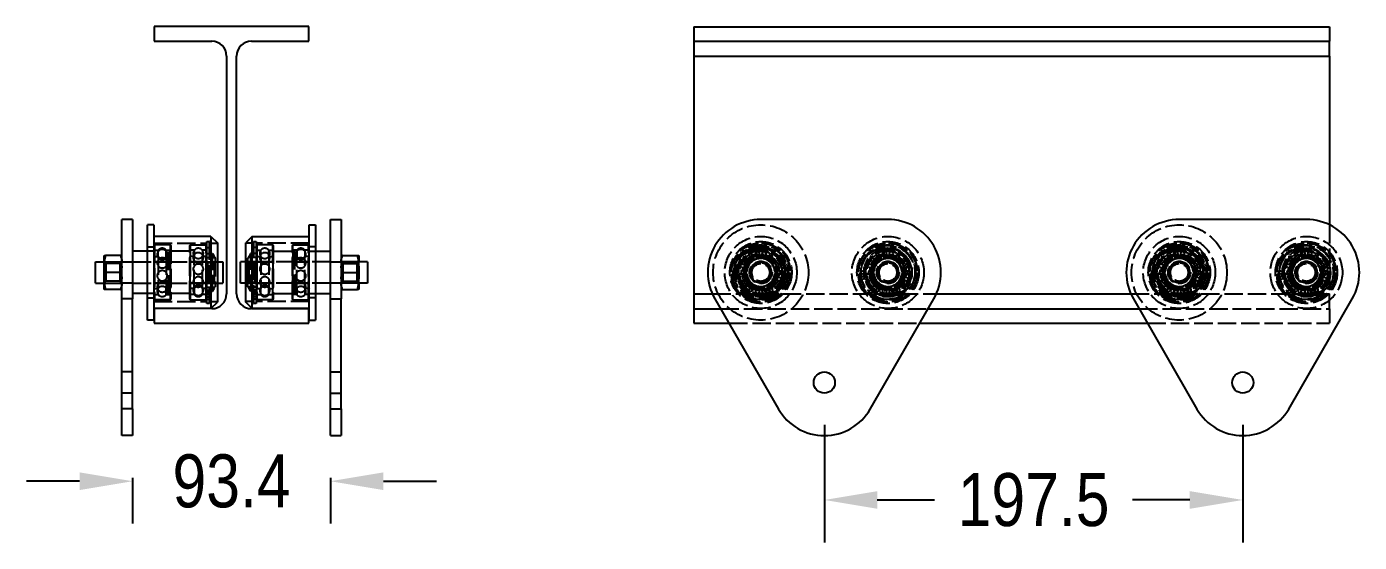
# Model space of a CAD drawing. Extents: x -982 to 1045, y -369 to 496.
# Drawn here: x -982 to -353, y 253 to 496 of the extents above; entities that cross this region are included whole.
import ezdxf

# ---------------------------------------------------------------- set-up
doc = ezdxf.new("R2010")
doc.units = 0
doc.linetypes.add('DASHED', pattern=[11.05, 8.7, -2.35])
doc.linetypes.add('DOT', pattern=[2.2, 1.1, -1.1])
doc.layers.get('0').update_dxf_attribs({"linetype": 'CONTINUOUS'})
doc.layers.get('Defpoints').update_dxf_attribs({"linetype": 'CONTINUOUS'})
doc.layers.add('DIMENSION', color=88, linetype='CONTINUOUS')
doc.layers.add('INVISIBLE', color=6, linetype='DOT')
doc.styles.get("Standard").update_dxf_attribs({"font": 'DejaVuSansCondensed.ttf'})
doc.dimstyles.get("Standard").update_dxf_attribs({"dimscale": 10, "dimtxt": 2.5, "dimasz": 2.5, "dimexe": 2, "dimexo": 2, "dimgap": 0.09, "dimtad": 0, "dimtih": 1, "dimtoh": 1, "dimdec": 1, "dimzin": 0, "dimdsep": 46, "dimtxsty": 'Standard', "dimcen": 1, "dimadec": 0, "dimazin": 0, "dimtfac": 1, "dimtdec": 4, "dimtofl": 0, "dimtmove": 0, "dimatfit": 3, "dimfxl": 1, "dimtolj": 1, "dimtzin": 0, "dimarcsym": 0})

# ---------------------------------------------------------------- blocks, each defined once
blk = doc.blocks.new('*D9')
at = {"layer": 'Defpoints', "color": 0}
for p in [(-605.79, 327.99), (-408.31, 327.99), (-408.31, 272.57)]:
    blk.add_point(p, dxfattribs=at)
at = {"layer": 'DIMENSION', "color": 0, "lineweight": -2}
for p, q in [((-605.79, 307.99), (-605.79, 252.57)), ((-408.31, 307.99), (-408.31, 252.57)), ((-580.79, 272.57), (-553.78, 272.57)), ((-433.31, 272.57), (-460.31, 272.57))]:
    blk.add_line(p, q, dxfattribs=at)
at = {"layer": 'DIMENSION', "color": 0}
for points in [[(-580.79, 276.73), (-580.79, 268.4), (-605.79, 272.57)], [(-433.31, 268.4), (-433.31, 276.73), (-408.31, 272.57)]]:
    blk.add_solid(points, dxfattribs=at)
at = {"layer": 'DIMENSION', "color": 0, "insert": (-507.05, 272.57), "char_height": 25, "attachment_point": 5}
blk.add_mtext('\\A1;197.5', dxfattribs=at)
blk = doc.blocks.new('*D11')
at = {"layer": 'Defpoints', "color": 0}
for p in [(-932.26, 303.02), (-838.87, 303.02), (-838.87, 281.42)]:
    blk.add_point(p, dxfattribs=at)
at = {"layer": 'DIMENSION', "color": 0, "lineweight": -2}
for p, q in [((-957.26, 281.42), (-982.26, 281.42)), ((-932.26, 283.02), (-932.26, 261.42)), ((-838.87, 283.02), (-838.87, 261.42)), ((-813.87, 281.42), (-788.87, 281.42))]:
    blk.add_line(p, q, dxfattribs=at)
at = {"layer": 'DIMENSION', "color": 0}
for points in [[(-957.26, 277.25), (-957.26, 285.59), (-932.26, 281.42)], [(-813.87, 285.59), (-813.87, 277.25), (-838.87, 281.42)]]:
    blk.add_solid(points, dxfattribs=at)
at = {"layer": 'DIMENSION', "color": 0, "insert": (-885.56, 281.42), "char_height": 25, "attachment_point": 5}
blk.add_mtext('\\A1;93.4', dxfattribs=at)

msp = doc.modelspace()

# ---------------------------------------------------------------- linework, layer by layer
for p, q in [((-922.06, 495.98), (-922.06, 489.08)), ((-849.06, 495.98), (-922.06, 495.98)), ((-849.06, 489.08), (-849.06, 495.98)), ((-667.36, 495.95), (-667.36, 489.05)), ((-667.36, 495.95), (-367.36, 495.95)), ((-367.36, 495.95), (-367.36, 489.05)), ((-922.06, 489.08), (-894.91, 489.08)), ((-876.21, 489.08), (-849.06, 489.08)), ((-667.36, 489.05), (-667.36, 482.05)), ((-667.36, 489.05), (-367.36, 489.05)), ((-367.36, 482.05), (-367.36, 489.05)), ((-887.91, 482.08), (-887.91, 369.88)), ((-883.21, 369.88), (-883.21, 482.08)), ((-667.36, 482.05), (-667.36, 369.85)), ((-667.36, 482.05), (-367.36, 482.05)), ((-367.36, 482.05), (-367.36, 402.39)), ((-937.26, 367.48), (-937.26, 404.98)), ((-932.26, 404.98), (-937.26, 404.98)), ((-932.26, 404.98), (-932.26, 367.48)), ((-838.87, 367.48), (-838.87, 404.98)), ((-838.87, 404.98), (-833.87, 404.98)), ((-833.87, 404.98), (-833.87, 367.48)), ((-575.79, 404.95), (-635.79, 404.95)), ((-378.31, 404.95), (-438.31, 404.95)), ((-895.26, 396.98), (-892.26, 393.98)), ((-875.87, 396.98), (-878.87, 393.98)), ((-925.26, 389.98), (-932.26, 389.98)), ((-845.87, 389.98), (-838.87, 389.98)), ((-937.26, 315.52), (-937.26, 367.48)), ((-932.26, 367.48), (-937.26, 367.48)), ((-925.26, 369.98), (-932.26, 369.98)), ((-932.26, 315.52), (-932.26, 367.48)), ((-895.26, 362.98), (-892.26, 365.98)), ((-875.87, 362.98), (-878.87, 365.98)), ((-845.87, 369.98), (-838.87, 369.98)), ((-838.87, 315.52), (-838.87, 367.48)), ((-838.87, 367.48), (-833.87, 367.48)), ((-833.87, 315.52), (-833.87, 367.48)), ((-667.36, 369.85), (-667.36, 362.85)), ((-667.36, 369.85), (-658.65, 369.85)), ((-657.44, 367.45), (-627.44, 315.49)), ((-584.14, 315.49), (-554.14, 367.45)), ((-552.93, 369.85), (-461.17, 369.85)), ((-459.96, 367.45), (-429.96, 315.49)), ((-386.66, 315.49), (-356.66, 367.45)), ((-922.06, 362.88), (-922.06, 355.98)), ((-894.91, 362.88), (-922.06, 362.88)), ((-849.06, 362.88), (-876.21, 362.88)), ((-849.06, 355.98), (-849.06, 362.88)), ((-667.36, 362.85), (-667.36, 355.95)), ((-667.36, 362.85), (-654.78, 362.85)), ((-556.79, 362.85), (-457.3, 362.85)), ((-922.06, 355.98), (-849.06, 355.98)), ((-667.36, 355.95), (-650.8, 355.95)), ((-560.78, 355.95), (-453.32, 355.95)), ((-937.26, 303.02), (-937.26, 315.52)), ((-932.26, 315.52), (-937.26, 315.52)), ((-932.26, 315.52), (-932.26, 303.02)), ((-838.87, 303.02), (-838.87, 315.52)), ((-838.87, 315.52), (-833.87, 315.52)), ((-833.87, 315.52), (-833.87, 303.02)), ((-932.26, 303.02), (-937.26, 303.02)), ((-838.87, 303.02), (-833.87, 303.02))]:
    msp.add_line(p, q)
at = {"color": 6}
for p, q in [((-925.26, 357.48), (-925.26, 402.48)), ((-922.26, 402.48), (-925.26, 402.48)), ((-922.26, 402.48), (-922.26, 357.48)), ((-895.26, 396.98), (-922.26, 396.98)), ((-895.26, 396.98), (-895.26, 362.98)), ((-875.87, 362.98), (-875.87, 396.98)), ((-875.87, 396.98), (-848.87, 396.98)), ((-848.87, 357.48), (-848.87, 402.48)), ((-848.87, 402.48), (-845.87, 402.48)), ((-845.87, 402.48), (-845.87, 357.48)), ((-892.26, 393.98), (-892.26, 365.98)), ((-878.87, 365.98), (-878.87, 393.98)), ((-581.34, 369.31), (-581.34, 369.31)), ((-895.26, 362.98), (-922.26, 362.98)), ((-875.87, 362.98), (-848.87, 362.98)), ((-922.26, 357.48), (-925.26, 357.48)), ((-848.87, 357.48), (-845.87, 357.48))]:
    msp.add_line(p, q, dxfattribs=at)
at = {"color": 2}
for p, q in [((-949.75, 374.98), (-949.75, 384.98)), ((-949.75, 384.98), (-945.66, 384.98)), ((-892.26, 384.98), (-889.75, 384.98)), ((-889.75, 384.98), (-889.75, 374.98)), ((-881.38, 374.98), (-881.38, 384.98)), ((-878.87, 384.98), (-881.38, 384.98)), ((-821.38, 384.98), (-825.47, 384.98)), ((-821.38, 384.98), (-821.38, 374.98)), ((-949.75, 374.98), (-945.66, 374.98)), ((-892.26, 374.98), (-889.75, 374.98)), ((-878.87, 374.98), (-881.38, 374.98)), ((-821.38, 374.98), (-825.47, 374.98))]:
    msp.add_line(p, q, dxfattribs=at)
at = {"color": 1}
for p, q in [((-945.66, 387.98), (-944.99, 387.98)), ((-945.66, 384.96), (-945.66, 387.98)), ((-945.64, 385.12), (-945.66, 384.96)), ((-945.66, 383), (-945.66, 384.96)), ((-945.54, 385.84), (-945.64, 385.12)), ((-945.39, 386.59), (-945.54, 385.84)), ((-945.17, 387.4), (-945.39, 386.59)), ((-944.99, 387.98), (-945.17, 387.4)), ((-937.93, 387.98), (-944.99, 387.98)), ((-937.26, 387.98), (-937.93, 387.98)), ((-937.93, 387.98), (-937.74, 387.4)), ((-937.74, 387.4), (-937.53, 386.59)), ((-937.53, 386.59), (-937.37, 385.84)), ((-937.37, 385.84), (-937.27, 385.12)), ((-937.27, 385.12), (-937.26, 384.96)), ((-833.2, 387.98), (-833.87, 387.98)), ((-833.87, 384.96), (-833.85, 385.12)), ((-833.85, 385.12), (-833.75, 385.84)), ((-833.75, 385.84), (-833.6, 386.59)), ((-833.6, 386.59), (-833.38, 387.4)), ((-833.38, 387.4), (-833.2, 387.98)), ((-833.2, 387.98), (-826.13, 387.98)), ((-826.13, 387.98), (-825.47, 387.98)), ((-825.95, 387.4), (-826.13, 387.98)), ((-825.74, 386.59), (-825.95, 387.4)), ((-825.58, 385.84), (-825.74, 386.59)), ((-825.48, 385.12), (-825.58, 385.84)), ((-825.47, 384.96), (-825.48, 385.12)), ((-825.47, 387.98), (-825.47, 384.96)), ((-825.47, 383), (-825.47, 384.96)), ((-642.15, 384.93), (-643.28, 382.97)), ((-642.15, 384.93), (-640.41, 387.95)), ((-640.41, 387.95), (-636.92, 387.95)), ((-634.65, 387.95), (-636.92, 387.95)), ((-634.65, 387.95), (-631.17, 387.95)), ((-631.17, 387.95), (-629.43, 384.93)), ((-628.29, 382.97), (-629.43, 384.93)), ((-582.15, 384.93), (-583.28, 382.97)), ((-582.15, 384.93), (-580.41, 387.95)), ((-580.41, 387.95), (-576.92, 387.95)), ((-574.65, 387.95), (-576.92, 387.95)), ((-574.65, 387.95), (-571.17, 387.95)), ((-571.17, 387.95), (-569.43, 384.93)), ((-568.29, 382.97), (-569.43, 384.93)), ((-444.67, 384.93), (-445.8, 382.97)), ((-444.67, 384.93), (-442.93, 387.95)), ((-442.93, 387.95), (-439.44, 387.95)), ((-437.17, 387.95), (-439.44, 387.95)), ((-437.17, 387.95), (-433.69, 387.95)), ((-433.69, 387.95), (-431.95, 384.93)), ((-430.81, 382.97), (-431.95, 384.93)), ((-384.67, 384.93), (-385.8, 382.97)), ((-384.67, 384.93), (-382.93, 387.95)), ((-382.93, 387.95), (-379.44, 387.95)), ((-377.17, 387.95), (-379.44, 387.95)), ((-377.17, 387.95), (-373.69, 387.95)), ((-373.69, 387.95), (-371.95, 384.93)), ((-370.81, 382.97), (-371.95, 384.93)), ((-945.66, 376.96), (-945.66, 383)), ((-945.66, 383), (-945.58, 382.36)), ((-945.58, 377.6), (-945.66, 376.96)), ((-945.58, 382.36), (-945.44, 381.63)), ((-945.44, 378.33), (-945.58, 377.6)), ((-945.44, 381.63), (-945.25, 380.84)), ((-945.25, 379.12), (-945.44, 378.33)), ((-945.25, 380.84), (-944.99, 379.98)), ((-944.99, 379.98), (-945.25, 379.12)), ((-944.99, 379.98), (-944.99, 379.98)), ((-937.93, 379.98), (-944.99, 379.98)), ((-937.66, 380.84), (-937.93, 379.98)), ((-937.93, 379.98), (-937.93, 379.98)), ((-937.93, 379.98), (-937.66, 379.12)), ((-937.47, 381.63), (-937.66, 380.84)), ((-937.66, 379.12), (-937.47, 378.33)), ((-937.33, 382.36), (-937.47, 381.63)), ((-937.47, 378.33), (-937.33, 377.6)), ((-937.26, 383), (-937.33, 382.36)), ((-937.33, 377.6), (-937.26, 376.96)), ((-833.79, 382.36), (-833.87, 383)), ((-833.87, 376.96), (-833.79, 377.6)), ((-833.65, 381.63), (-833.79, 382.36)), ((-833.79, 377.6), (-833.65, 378.33)), ((-833.46, 380.84), (-833.65, 381.63)), ((-833.65, 378.33), (-833.46, 379.12)), ((-833.2, 379.98), (-833.46, 380.84)), ((-833.46, 379.12), (-833.2, 379.98)), ((-833.2, 379.98), (-833.2, 379.98)), ((-833.2, 379.98), (-826.13, 379.98)), ((-826.13, 379.98), (-825.87, 380.84)), ((-826.13, 379.98), (-826.13, 379.98)), ((-825.87, 379.12), (-826.13, 379.98)), ((-825.87, 380.84), (-825.68, 381.63)), ((-825.68, 378.33), (-825.87, 379.12)), ((-825.68, 381.63), (-825.54, 382.36)), ((-825.54, 377.6), (-825.68, 378.33)), ((-825.54, 382.36), (-825.47, 383)), ((-825.47, 376.96), (-825.54, 377.6)), ((-825.47, 383), (-825.47, 376.96)), ((-645.02, 379.95), (-643.28, 382.97)), ((-643.28, 376.93), (-645.02, 379.95)), ((-628.29, 382.97), (-626.55, 379.95)), ((-626.55, 379.95), (-628.29, 376.93)), ((-585.02, 379.95), (-583.28, 382.97)), ((-583.28, 376.93), (-585.02, 379.95)), ((-568.29, 382.97), (-566.55, 379.95)), ((-566.55, 379.95), (-568.29, 376.93)), ((-447.55, 379.95), (-445.8, 382.97)), ((-445.8, 376.93), (-447.55, 379.95)), ((-430.81, 382.97), (-429.07, 379.95)), ((-429.07, 379.95), (-430.81, 376.93)), ((-387.55, 379.95), (-385.8, 382.97)), ((-385.8, 376.93), (-387.55, 379.95)), ((-370.81, 382.97), (-369.07, 379.95)), ((-369.07, 379.95), (-370.81, 376.93)), ((-945.66, 375), (-945.66, 376.96)), ((-945.66, 371.98), (-945.66, 375)), ((-945.66, 375), (-945.64, 374.84)), ((-944.99, 371.98), (-945.66, 371.98)), ((-945.64, 374.84), (-945.54, 374.12)), ((-945.54, 374.12), (-945.39, 373.37)), ((-945.39, 373.37), (-945.17, 372.56)), ((-945.17, 372.56), (-944.99, 371.98)), ((-937.93, 371.98), (-944.99, 371.98)), ((-937.93, 371.98), (-944.99, 371.98)), ((-937.93, 371.98), (-944.99, 371.98)), ((-937.93, 371.98), (-944.99, 371.98)), ((-937.74, 372.56), (-937.93, 371.98)), ((-937.93, 371.98), (-937.26, 371.98)), ((-937.53, 373.37), (-937.74, 372.56)), ((-937.37, 374.12), (-937.53, 373.37)), ((-937.27, 374.84), (-937.37, 374.12)), ((-937.26, 375), (-937.27, 374.84)), ((-833.85, 374.84), (-833.87, 375)), ((-833.87, 371.98), (-833.2, 371.98)), ((-833.75, 374.12), (-833.85, 374.84)), ((-833.6, 373.37), (-833.75, 374.12)), ((-833.38, 372.56), (-833.6, 373.37)), ((-833.2, 371.98), (-833.38, 372.56)), ((-833.2, 371.98), (-826.13, 371.98)), ((-833.2, 371.98), (-826.13, 371.98)), ((-833.2, 371.98), (-826.13, 371.98)), ((-833.2, 371.98), (-826.13, 371.98)), ((-826.13, 371.98), (-825.95, 372.56)), ((-825.47, 371.98), (-826.13, 371.98)), ((-825.95, 372.56), (-825.74, 373.37)), ((-825.74, 373.37), (-825.58, 374.12)), ((-825.58, 374.12), (-825.48, 374.84)), ((-825.48, 374.84), (-825.47, 375)), ((-825.47, 375), (-825.47, 376.96)), ((-825.47, 375), (-825.47, 371.98)), ((-643.28, 376.93), (-642.15, 374.97)), ((-640.41, 371.95), (-642.15, 374.97)), ((-636.92, 371.95), (-640.41, 371.95)), ((-636.92, 371.95), (-634.65, 371.95)), ((-631.17, 371.95), (-634.65, 371.95)), ((-629.43, 374.97), (-631.17, 371.95)), ((-629.43, 374.97), (-628.29, 376.93)), ((-583.28, 376.93), (-582.15, 374.97)), ((-580.41, 371.95), (-582.15, 374.97)), ((-576.92, 371.95), (-580.41, 371.95)), ((-576.92, 371.95), (-574.65, 371.95)), ((-571.17, 371.95), (-574.65, 371.95)), ((-569.43, 374.97), (-571.17, 371.95)), ((-569.43, 374.97), (-568.29, 376.93)), ((-445.8, 376.93), (-444.67, 374.97)), ((-442.93, 371.95), (-444.67, 374.97)), ((-439.44, 371.95), (-442.93, 371.95)), ((-439.44, 371.95), (-437.17, 371.95)), ((-433.69, 371.95), (-437.17, 371.95)), ((-431.95, 374.97), (-433.69, 371.95)), ((-431.95, 374.97), (-430.81, 376.93)), ((-385.8, 376.93), (-384.67, 374.97)), ((-382.93, 371.95), (-384.67, 374.97)), ((-379.44, 371.95), (-382.93, 371.95)), ((-379.44, 371.95), (-377.17, 371.95)), ((-373.69, 371.95), (-377.17, 371.95)), ((-371.95, 374.97), (-373.69, 371.95)), ((-371.95, 374.97), (-370.81, 376.93))]:
    msp.add_line(p, q, dxfattribs=at)
at = {"color": 2}
for centre in [(-635.79, 379.95), (-575.79, 379.95), (-438.31, 379.95), (-378.31, 379.95)]:
    msp.add_circle(centre, 5, dxfattribs=at)
for centre in [(-605.79, 327.99), (-408.31, 327.99)]:
    msp.add_circle(centre, 5)
for centre, radius, start, end in [((-894.91, 482.08), 7, 0, 90), ((-876.21, 482.08), 7, 90, 180), ((-635.79, 379.95), 25, 90, 210), ((-575.79, 379.95), 25, 330, 90), ((-438.31, 379.95), 25, 90, 210), ((-378.31, 379.95), 25, 330, 90), ((-378.31, 379.95), 10, 237.04298, 237.05074), ((-894.91, 369.88), 7, 270, 0), ((-876.21, 369.88), 7, 180, 270), ((-605.79, 327.99), 25, 210, 330), ((-408.31, 327.99), 25, 210, 330)]:
    msp.add_arc(centre, radius, start, end)
at = {"color": 1}
for centre, start, end in [((-635.79, 379.95), 98.0693, 141.9307), ((-635.79, 379.95), 38.0693, 81.9307), ((-575.79, 379.95), 98.0693, 141.9307), ((-575.79, 379.95), 38.0693, 81.9307), ((-438.31, 379.95), 98.0693, 141.9307), ((-438.31, 379.95), 38.0693, 81.9307), ((-378.31, 379.95), 98.0693, 141.9307), ((-378.31, 379.95), 38.0693, 81.9307), ((-635.79, 379.95), 158.0693, 201.9307), ((-635.79, 379.95), 338.0693, 21.9307), ((-575.79, 379.95), 158.0693, 201.9307), ((-575.79, 379.95), 338.0693, 21.9307), ((-438.31, 379.95), 158.0693, 201.9307), ((-438.31, 379.95), 338.0693, 21.9307), ((-378.31, 379.95), 158.0693, 201.9307), ((-378.31, 379.95), 338.0693, 21.9307), ((-635.79, 379.95), 218.0693, 261.9307), ((-635.79, 379.95), 278.0693, 321.9307), ((-575.79, 379.95), 218.0693, 261.9307), ((-575.79, 379.95), 278.0693, 321.9307), ((-438.31, 379.95), 218.0693, 261.9307), ((-438.31, 379.95), 278.0693, 321.9307), ((-378.31, 379.95), 218.0693, 261.9307), ((-378.31, 379.95), 278.0693, 321.9307)]:
    msp.add_arc(centre, 8.08, start, end, dxfattribs=at)
at = {"color": 2}
for centre, radius, start, end in [((-447.17, 378.39), 2.4, 258.71689, 258.75), ((-575.79, 379.95), 10.66, 239.06485, 239.07204), ((-378.31, 379.95), 10.66, 239.06485, 239.07204), ((-378.31, 379.95), 10.44, 238.40935, 238.41672)]:
    msp.add_arc(centre, radius, start, end, dxfattribs=at)
at = {"layer": 'INVISIBLE', "linetype": 'DASHED'}
for p, q in [((-367.36, 402.39), (-367.36, 369.85)), ((-925.26, 391.98), (-922.26, 391.98)), ((-922.26, 389.98), (-925.26, 389.98)), ((-922.26, 393.78), (-897.26, 393.78)), ((-922.26, 390.65), (-922.03, 390.42)), ((-922.03, 387.54), (-922.03, 390.42)), ((-922.03, 390.42), (-920.18, 390.42)), ((-914.56, 392.98), (-921.96, 392.98)), ((-921.96, 392.98), (-921.96, 366.98)), ((-920.18, 387.54), (-920.18, 390.42)), ((-916.34, 387.54), (-916.34, 390.42)), ((-916.34, 390.42), (-914.48, 390.42)), ((-915.26, 369.98), (-915.26, 389.98)), ((-905.26, 389.98), (-915.26, 389.98)), ((-914.56, 392.98), (-914.56, 366.98)), ((-914.48, 390.42), (-914.26, 390.65)), ((-914.48, 387.54), (-914.48, 390.42)), ((-914.26, 392.68), (-914.26, 367.28)), ((-905.26, 367.28), (-905.26, 392.68)), ((-905.03, 390.42), (-905.26, 390.65)), ((-903.18, 390.42), (-905.03, 390.42)), ((-905.03, 390.42), (-905.03, 387.54)), ((-904.96, 392.98), (-897.56, 392.98)), ((-904.96, 366.98), (-904.96, 392.98)), ((-903.18, 390.42), (-903.18, 387.54)), ((-899.34, 390.42), (-899.34, 387.54)), ((-897.48, 390.42), (-899.34, 390.42)), ((-897.56, 366.98), (-897.56, 392.98)), ((-897.26, 390.65), (-897.48, 390.42)), ((-897.48, 390.42), (-897.48, 387.54)), ((-897.26, 394.58), (-896.06, 394.58)), ((-897.26, 394.51), (-897.26, 394.58)), ((-897.26, 394.3), (-897.26, 394.51)), ((-897.26, 394.29), (-897.26, 394.3)), ((-897.26, 393.95), (-897.26, 394.29)), ((-897.26, 393.94), (-897.26, 393.95)), ((-897.26, 393.47), (-897.26, 393.94)), ((-897.26, 393.44), (-897.26, 393.47)), ((-897.26, 392.86), (-897.26, 393.44)), ((-897.26, 392.82), (-897.26, 392.86)), ((-897.26, 392.12), (-897.26, 392.82)), ((-897.26, 392.06), (-897.26, 392.12)), ((-897.26, 391.19), (-897.26, 392.06)), ((-897.26, 391.78), (-896.06, 391.78)), ((-897.26, 390.3), (-897.26, 391.19)), ((-897.26, 390.21), (-897.26, 390.3)), ((-897.26, 389.24), (-897.26, 390.21)), ((-896.06, 394.58), (-896.06, 365.38)), ((-895.96, 394.58), (-896.06, 394.58)), ((-895.96, 394.58), (-895.96, 365.38)), ((-895.96, 393.78), (-892.26, 393.78)), ((-875.17, 393.78), (-878.87, 393.78)), ((-875.17, 387.28), (-875.17, 394.58)), ((-875.17, 394.58), (-873.87, 394.58)), ((-875.07, 365.38), (-875.07, 394.58)), ((-873.87, 391.78), (-875.07, 391.78)), ((-873.87, 394.58), (-873.87, 394.51)), ((-873.87, 394.51), (-873.87, 394.3)), ((-873.87, 394.3), (-873.87, 394.29)), ((-873.87, 394.29), (-873.87, 393.95)), ((-873.87, 393.95), (-873.87, 393.94)), ((-873.87, 393.94), (-873.87, 393.47)), ((-848.87, 393.78), (-873.87, 393.78)), ((-873.87, 393.47), (-873.87, 393.44)), ((-873.87, 393.44), (-873.87, 392.86)), ((-873.87, 392.86), (-873.87, 392.82)), ((-873.87, 392.82), (-873.87, 392.12)), ((-873.87, 392.12), (-873.87, 392.06)), ((-873.87, 392.06), (-873.87, 391.27)), ((-873.87, 391.27), (-873.87, 391.19)), ((-873.87, 391.19), (-873.87, 390.3)), ((-873.87, 390.65), (-873.64, 390.42)), ((-873.87, 390.3), (-873.87, 390.21)), ((-873.87, 390.21), (-873.87, 389.24)), ((-873.64, 387.54), (-873.64, 390.42)), ((-873.64, 390.42), (-871.79, 390.42)), ((-866.17, 392.98), (-873.57, 392.98)), ((-873.57, 392.98), (-873.57, 366.98)), ((-871.79, 387.54), (-871.79, 390.42)), ((-867.95, 387.54), (-867.95, 390.42)), ((-867.95, 390.42), (-866.09, 390.42)), ((-866.17, 392.98), (-866.17, 366.98)), ((-866.09, 390.42), (-865.87, 390.65)), ((-866.09, 387.54), (-866.09, 390.42)), ((-865.87, 392.68), (-865.87, 367.28)), ((-865.87, 389.98), (-855.87, 389.98)), ((-856.87, 367.28), (-856.87, 392.68)), ((-856.64, 390.42), (-856.87, 390.65)), ((-854.79, 390.42), (-856.64, 390.42)), ((-856.64, 390.42), (-856.64, 387.54)), ((-856.57, 392.98), (-849.17, 392.98)), ((-856.57, 366.98), (-856.57, 392.98)), ((-855.87, 389.98), (-855.87, 369.98)), ((-854.79, 390.42), (-854.79, 387.54)), ((-849.09, 390.42), (-850.95, 390.42)), ((-850.95, 390.42), (-850.95, 387.54)), ((-849.17, 366.98), (-849.17, 392.98)), ((-848.87, 390.65), (-849.09, 390.42)), ((-849.09, 390.42), (-849.09, 387.54)), ((-845.87, 391.98), (-848.87, 391.98)), ((-848.87, 389.98), (-845.87, 389.98)), ((-944.85, 384.17), (-945.66, 384.98)), ((-945.66, 384.98), (-937.26, 384.98)), ((-938.07, 384.17), (-944.85, 384.17)), ((-944.85, 384.17), (-944.85, 375.79)), ((-938.07, 384.17), (-937.26, 384.98)), ((-938.07, 375.79), (-938.07, 384.17)), ((-937.26, 384.98), (-932.26, 384.98)), ((-932.26, 384.98), (-922.26, 384.98)), ((-922.26, 387.32), (-922.03, 387.54)), ((-922.26, 384.98), (-915.26, 384.98)), ((-915.26, 384.98), (-922.26, 384.98)), ((-915.26, 384.98), (-922.26, 384.98)), ((-922.26, 384.98), (-915.26, 384.98)), ((-922.03, 387.54), (-922.03, 372.42)), ((-922.03, 387.54), (-920.18, 387.54)), ((-920.18, 387.54), (-920.18, 372.42)), ((-916.34, 387.54), (-916.34, 372.42)), ((-916.34, 387.54), (-914.48, 387.54)), ((-915.26, 384.98), (-905.26, 384.98)), ((-914.48, 387.54), (-914.26, 387.32)), ((-914.48, 387.54), (-914.48, 372.42)), ((-905.03, 387.54), (-905.26, 387.32)), ((-905.26, 384.98), (-897.26, 384.98)), ((-897.26, 384.98), (-905.26, 384.98)), ((-905.26, 384.98), (-897.26, 384.98)), ((-905.03, 372.42), (-905.03, 387.54)), ((-903.18, 387.54), (-905.03, 387.54)), ((-903.18, 372.42), (-903.18, 387.54)), ((-897.48, 387.54), (-899.34, 387.54)), ((-899.34, 372.42), (-899.34, 387.54)), ((-897.48, 372.42), (-897.48, 387.54)), ((-897.26, 387.32), (-897.48, 387.54)), ((-897.26, 389.13), (-897.26, 389.24)), ((-897.26, 388.09), (-897.26, 389.13)), ((-897.26, 388.85), (-894.56, 388.85)), ((-897.26, 388.85), (-894.56, 388.85)), ((-897.26, 387.95), (-897.26, 388.09)), ((-897.26, 387.17), (-897.26, 387.95)), ((-897.26, 385.87), (-897.26, 387.17)), ((-897.26, 386.98), (-893.49, 386.98)), ((-897.26, 385.57), (-897.26, 385.87)), ((-897.26, 384.52), (-897.26, 385.57)), ((-897.26, 384.98), (-896.85, 384.57)), ((-897.26, 384.98), (-893.26, 384.98)), ((-897.26, 384.22), (-897.26, 384.52)), ((-897.26, 383.12), (-897.26, 384.22)), ((-896.85, 384.57), (-896.85, 375.39)), ((-893.66, 384.57), (-896.85, 384.57)), ((-894.56, 388.85), (-893.8, 387.52)), ((-894.56, 381.48), (-894.56, 388.85)), ((-893.8, 387.52), (-893.49, 386.98)), ((-893.26, 384.98), (-893.66, 384.57)), ((-893.66, 379.98), (-893.66, 384.57)), ((-893.49, 386.98), (-893.4, 386.98)), ((-893.4, 386.98), (-893.26, 386.73)), ((-893.26, 386.73), (-893.26, 373.23)), ((-893.26, 384.98), (-892.26, 384.98)), ((-877.87, 384.98), (-878.87, 384.98)), ((-877.72, 386.98), (-877.87, 386.73)), ((-877.87, 379.98), (-877.87, 386.73)), ((-877.87, 384.98), (-877.46, 384.57)), ((-873.87, 384.98), (-877.87, 384.98)), ((-877.72, 386.98), (-877.63, 386.98)), ((-877.32, 387.52), (-877.63, 386.98)), ((-873.87, 386.98), (-877.63, 386.98)), ((-877.46, 384.57), (-877.46, 375.39)), ((-877.46, 384.57), (-874.27, 384.57)), ((-876.57, 388.85), (-877.32, 387.52)), ((-876.57, 388.85), (-876.57, 381.48)), ((-873.87, 388.85), (-876.57, 388.85)), ((-873.87, 388.85), (-876.57, 388.85)), ((-875.17, 365.38), (-875.17, 387.28)), ((-873.87, 384.98), (-874.27, 384.57)), ((-874.27, 379.98), (-874.27, 384.57)), ((-873.87, 389.24), (-873.87, 389.13)), ((-873.87, 389.13), (-873.87, 388.09)), ((-873.87, 388.09), (-873.87, 387.17)), ((-873.87, 387.32), (-873.64, 387.54)), ((-873.87, 387.17), (-873.87, 386.86)), ((-873.87, 386.86), (-873.87, 381.69)), ((-865.87, 384.98), (-873.87, 384.98)), ((-873.87, 384.98), (-865.87, 384.98)), ((-865.87, 384.98), (-873.87, 384.98)), ((-873.64, 387.54), (-871.79, 387.54)), ((-873.64, 387.54), (-873.64, 372.42)), ((-871.79, 387.54), (-871.79, 372.42)), ((-867.95, 387.54), (-867.95, 372.42)), ((-867.95, 387.54), (-866.09, 387.54)), ((-866.09, 387.54), (-866.09, 372.42)), ((-866.09, 387.54), (-865.87, 387.32)), ((-855.87, 384.98), (-865.87, 384.98)), ((-856.64, 387.54), (-856.87, 387.32)), ((-854.79, 387.54), (-856.64, 387.54)), ((-856.64, 372.42), (-856.64, 387.54)), ((-848.87, 384.98), (-855.87, 384.98)), ((-855.87, 384.98), (-848.87, 384.98)), ((-855.87, 384.98), (-848.87, 384.98)), ((-848.87, 384.98), (-855.87, 384.98)), ((-854.79, 372.42), (-854.79, 387.54)), ((-849.09, 387.54), (-850.95, 387.54)), ((-850.95, 372.42), (-850.95, 387.54)), ((-848.87, 387.32), (-849.09, 387.54)), ((-849.09, 372.42), (-849.09, 387.54)), ((-838.87, 384.98), (-848.87, 384.98)), ((-838.87, 384.98), (-833.87, 384.98)), ((-833.05, 384.17), (-833.87, 384.98)), ((-825.47, 384.98), (-833.87, 384.98)), ((-833.05, 384.17), (-826.28, 384.17)), ((-833.05, 384.17), (-833.05, 375.79)), ((-826.28, 384.17), (-825.47, 384.98)), ((-826.28, 375.79), (-826.28, 384.17)), ((-637.29, 388.82), (-637.29, 386.95)), ((-637.29, 386.95), (-634.29, 386.95)), ((-634.29, 386.95), (-634.29, 388.82)), ((-577.29, 388.82), (-577.29, 386.95)), ((-577.29, 386.95), (-574.29, 386.95)), ((-574.29, 386.95), (-574.29, 388.82)), ((-439.81, 388.82), (-439.81, 386.95)), ((-439.81, 388.82), (-439.81, 386.95)), ((-439.81, 386.95), (-436.81, 386.95)), ((-436.81, 388.82), (-436.81, 386.95)), ((-436.81, 386.95), (-436.81, 388.82)), ((-379.81, 388.82), (-379.81, 386.95)), ((-379.81, 388.82), (-379.81, 386.95)), ((-379.81, 386.95), (-376.81, 386.95)), ((-376.81, 388.82), (-376.81, 386.95)), ((-376.81, 386.95), (-376.81, 388.82)), ((-897.26, 382.83), (-897.26, 383.12)), ((-897.26, 381.69), (-897.26, 382.83)), ((-897.26, 381.41), (-897.26, 381.69)), ((-897.26, 381.48), (-894.56, 381.48)), ((-897.26, 381.48), (-894.56, 381.48)), ((-897.26, 380.24), (-897.26, 381.41)), ((-897.26, 380.65), (-896.06, 380.65)), ((-897.26, 380.64), (-896.06, 380.64)), ((-897.26, 379.98), (-897.26, 380.24)), ((-897.26, 378.8), (-897.26, 379.98)), ((-897.26, 379.63), (-896.06, 379.63)), ((-897.26, 378.55), (-897.26, 378.8)), ((-897.26, 377.36), (-897.26, 378.55)), ((-897.26, 378.48), (-894.56, 378.48)), ((-897.26, 377.63), (-896.06, 377.63)), ((-894.56, 381.48), (-893.49, 381.48)), ((-894.56, 381.48), (-893.49, 381.48)), ((-894.56, 378.48), (-893.49, 378.48)), ((-894.56, 378.48), (-893.49, 378.48)), ((-894.56, 371.11), (-894.56, 378.48)), ((-893.66, 375.39), (-893.66, 379.98)), ((-893.49, 381.48), (-893.48, 381.37)), ((-893.48, 381.37), (-893.49, 381.48)), ((-893.49, 378.48), (-893.48, 378.59)), ((-893.42, 380.67), (-893.48, 381.37)), ((-893.48, 378.59), (-893.42, 379.29)), ((-893.4, 379.98), (-893.42, 380.67)), ((-893.42, 379.29), (-893.4, 379.98)), ((-877.87, 373.23), (-877.87, 379.98)), ((-877.7, 380.67), (-877.72, 379.98)), ((-877.72, 379.98), (-877.7, 379.29)), ((-877.64, 381.37), (-877.7, 380.67)), ((-877.7, 379.29), (-877.64, 378.59)), ((-877.64, 381.37), (-877.63, 381.48)), ((-877.63, 381.48), (-877.64, 381.37)), ((-877.64, 378.59), (-877.63, 378.48)), ((-877.32, 381.48), (-877.63, 381.48)), ((-876.57, 381.48), (-877.63, 381.48)), ((-876.57, 378.48), (-877.63, 378.48)), ((-876.57, 378.48), (-877.63, 378.48)), ((-873.87, 381.48), (-877.32, 381.48)), ((-873.87, 381.48), (-876.57, 381.48)), ((-873.87, 378.48), (-876.57, 378.48)), ((-876.57, 378.48), (-876.57, 371.11)), ((-873.87, 380.65), (-875.07, 380.65)), ((-873.87, 380.64), (-875.07, 380.64)), ((-873.87, 379.63), (-875.07, 379.63)), ((-873.87, 377.63), (-875.07, 377.63)), ((-874.27, 375.39), (-874.27, 379.98)), ((-873.87, 381.69), (-873.87, 381.41)), ((-873.87, 381.41), (-873.87, 380.24)), ((-873.87, 380.24), (-873.87, 379.98)), ((-873.87, 379.98), (-873.87, 378.8)), ((-873.87, 378.8), (-873.87, 378.55)), ((-873.87, 378.55), (-873.87, 377.36)), ((-644.66, 381.45), (-643.33, 381.45)), ((-642.79, 381.45), (-644.66, 381.45)), ((-644.66, 378.45), (-642.79, 378.45)), ((-642.79, 378.45), (-642.79, 381.45)), ((-626.91, 381.45), (-628.79, 381.45)), ((-628.79, 381.45), (-628.79, 378.45)), ((-628.79, 378.45), (-626.91, 378.45)), ((-626.91, 381.45), (-628.25, 381.45)), ((-584.66, 381.45), (-583.33, 381.45)), ((-582.79, 381.45), (-584.66, 381.45)), ((-584.66, 378.45), (-582.79, 378.45)), ((-582.79, 378.45), (-582.79, 381.45)), ((-566.91, 381.45), (-568.79, 381.45)), ((-568.79, 381.45), (-568.79, 378.45)), ((-568.79, 378.45), (-566.91, 378.45)), ((-566.91, 381.45), (-568.25, 381.45)), ((-447.18, 381.45), (-445.85, 381.45)), ((-445.31, 381.45), (-447.18, 381.45)), ((-447.18, 378.45), (-445.31, 378.45)), ((-445.31, 378.45), (-445.31, 381.45)), ((-429.43, 381.45), (-431.31, 381.45)), ((-431.31, 381.45), (-431.31, 378.45)), ((-431.31, 378.45), (-429.43, 378.45)), ((-429.43, 381.45), (-430.77, 381.45)), ((-387.18, 381.45), (-385.85, 381.45)), ((-385.31, 381.45), (-387.18, 381.45)), ((-387.18, 378.45), (-385.31, 378.45)), ((-385.31, 378.45), (-385.31, 381.45)), ((-369.43, 381.45), (-371.31, 381.45)), ((-371.31, 381.45), (-371.31, 378.45)), ((-371.31, 378.45), (-369.43, 378.45)), ((-369.43, 381.45), (-370.77, 381.45)), ((-944.85, 375.79), (-945.66, 374.98)), ((-945.66, 374.98), (-937.26, 374.98)), ((-938.07, 375.79), (-944.85, 375.79)), ((-938.07, 375.79), (-937.26, 374.98)), ((-932.26, 374.98), (-937.26, 374.98)), ((-932.26, 374.98), (-922.26, 374.98)), ((-922.26, 374.98), (-915.26, 374.98)), ((-915.26, 374.98), (-922.26, 374.98)), ((-915.26, 374.98), (-922.26, 374.98)), ((-922.26, 374.98), (-915.26, 374.98)), ((-922.26, 372.65), (-922.03, 372.42)), ((-922.03, 369.54), (-922.03, 372.42)), ((-922.03, 372.42), (-920.18, 372.42)), ((-920.18, 369.54), (-920.18, 372.42)), ((-916.34, 369.54), (-916.34, 372.42)), ((-916.34, 372.42), (-914.48, 372.42)), ((-915.26, 374.98), (-905.26, 374.98)), ((-914.48, 372.42), (-914.26, 372.65)), ((-914.48, 369.54), (-914.48, 372.42)), ((-905.26, 374.98), (-897.26, 374.98)), ((-897.26, 374.98), (-905.26, 374.98)), ((-905.26, 374.98), (-897.26, 374.98)), ((-905.03, 372.42), (-905.26, 372.65)), ((-903.18, 372.42), (-905.03, 372.42)), ((-905.03, 372.42), (-905.03, 369.54)), ((-903.18, 372.42), (-903.18, 369.54)), ((-897.48, 372.42), (-899.34, 372.42)), ((-899.34, 372.42), (-899.34, 369.54)), ((-897.26, 372.65), (-897.48, 372.42)), ((-897.48, 372.42), (-897.48, 369.54)), ((-897.26, 377.13), (-897.26, 377.36)), ((-897.26, 375.95), (-897.26, 377.13)), ((-897.26, 376.62), (-896.06, 376.62)), ((-897.26, 376.2), (-896.06, 376.2)), ((-897.26, 375.74), (-897.26, 375.95)), ((-897.26, 374.58), (-897.26, 375.74)), ((-897.26, 374.98), (-896.85, 375.39)), ((-897.26, 374.98), (-893.26, 374.98)), ((-897.26, 374.39), (-897.26, 374.58)), ((-897.26, 373.26), (-897.26, 374.39)), ((-897.26, 373.1), (-897.26, 373.26)), ((-897.26, 372.01), (-897.26, 373.1)), ((-897.26, 372.98), (-893.49, 372.98)), ((-897.26, 371.87), (-897.26, 372.01)), ((-897.26, 370.83), (-897.26, 371.87)), ((-897.26, 371.67), (-896.06, 371.67)), ((-897.26, 371.11), (-894.56, 371.11)), ((-893.66, 375.39), (-896.85, 375.39)), ((-894.56, 371.11), (-893.8, 372.44)), ((-893.8, 372.44), (-893.49, 372.98)), ((-893.26, 374.98), (-893.66, 375.39)), ((-893.4, 372.98), (-893.49, 372.98)), ((-893.4, 372.98), (-893.26, 373.23)), ((-893.26, 374.98), (-892.26, 374.98)), ((-877.87, 374.98), (-878.87, 374.98)), ((-877.87, 374.98), (-877.46, 375.39)), ((-873.87, 374.98), (-877.87, 374.98)), ((-877.72, 372.98), (-877.87, 373.23)), ((-877.63, 372.98), (-877.72, 372.98)), ((-873.87, 372.98), (-877.63, 372.98)), ((-877.32, 372.44), (-877.63, 372.98)), ((-877.46, 375.39), (-874.27, 375.39)), ((-876.57, 371.11), (-877.32, 372.44)), ((-873.87, 371.11), (-876.57, 371.11)), ((-873.87, 376.62), (-875.07, 376.62)), ((-873.87, 376.2), (-875.07, 376.2)), ((-873.87, 371.67), (-875.07, 371.67)), ((-873.87, 374.98), (-874.27, 375.39)), ((-873.87, 377.36), (-873.87, 377.13)), ((-873.87, 377.13), (-873.87, 375.95)), ((-873.87, 375.95), (-873.87, 375.74)), ((-873.87, 375.74), (-873.87, 374.58)), ((-865.87, 374.98), (-873.87, 374.98)), ((-873.87, 374.98), (-865.87, 374.98)), ((-865.87, 374.98), (-873.87, 374.98)), ((-873.87, 374.58), (-873.87, 374.39)), ((-873.87, 374.39), (-873.87, 373.26)), ((-873.87, 373.26), (-873.87, 373.1)), ((-873.87, 373.1), (-873.87, 372.01)), ((-873.87, 372.65), (-873.64, 372.42)), ((-873.87, 372.01), (-873.87, 371.87)), ((-873.87, 371.87), (-873.87, 370.83)), ((-873.64, 369.54), (-873.64, 372.42)), ((-873.64, 372.42), (-871.79, 372.42)), ((-871.79, 369.54), (-871.79, 372.42)), ((-867.95, 369.54), (-867.95, 372.42)), ((-867.95, 372.42), (-866.09, 372.42)), ((-866.09, 372.42), (-865.87, 372.65)), ((-866.09, 369.54), (-866.09, 372.42)), ((-855.87, 374.98), (-865.87, 374.98)), ((-856.64, 372.42), (-856.87, 372.65)), ((-854.79, 372.42), (-856.64, 372.42)), ((-856.64, 372.42), (-856.64, 369.54)), ((-848.87, 374.98), (-855.87, 374.98)), ((-855.87, 374.98), (-848.87, 374.98)), ((-855.87, 374.98), (-848.87, 374.98)), ((-848.87, 374.98), (-855.87, 374.98)), ((-854.79, 372.42), (-854.79, 369.54)), ((-849.09, 372.42), (-850.95, 372.42)), ((-850.95, 372.42), (-850.95, 369.54)), ((-848.87, 372.65), (-849.09, 372.42)), ((-849.09, 372.42), (-849.09, 369.54)), ((-838.87, 374.98), (-848.87, 374.98)), ((-833.87, 374.98), (-838.87, 374.98)), ((-833.05, 375.79), (-833.87, 374.98)), ((-825.47, 374.98), (-833.87, 374.98)), ((-833.05, 375.79), (-826.28, 375.79)), ((-826.28, 375.79), (-825.47, 374.98)), ((-648.34, 376.58), (-649.89, 376.17)), ((-637.29, 372.95), (-637.29, 371.08)), ((-634.29, 372.95), (-637.29, 372.95)), ((-634.29, 371.08), (-634.29, 372.95)), ((-588.34, 376.58), (-589.89, 376.17)), ((-577.29, 372.95), (-577.29, 371.08)), ((-574.29, 372.95), (-577.29, 372.95)), ((-574.29, 371.08), (-574.29, 372.95)), ((-450.86, 376.58), (-452.41, 376.17)), ((-439.81, 372.95), (-439.81, 371.08)), ((-436.81, 372.95), (-439.81, 372.95)), ((-439.81, 372.41), (-439.81, 372.95)), ((-439.81, 371.08), (-439.81, 372.41)), ((-436.81, 371.08), (-436.81, 372.95)), ((-436.81, 371.08), (-436.81, 372.95)), ((-390.86, 376.58), (-392.41, 376.17)), ((-379.81, 372.95), (-379.81, 371.08)), ((-376.81, 372.95), (-379.81, 372.95)), ((-379.81, 372.41), (-379.81, 372.95)), ((-379.81, 371.08), (-379.81, 372.41)), ((-376.81, 371.08), (-376.81, 372.95)), ((-376.81, 371.08), (-376.81, 372.95)), ((-922.26, 369.98), (-925.26, 369.98)), ((-925.26, 367.98), (-922.26, 367.98)), ((-922.26, 369.32), (-922.03, 369.54)), ((-922.26, 366.18), (-897.26, 366.18)), ((-922.03, 369.54), (-920.18, 369.54)), ((-914.56, 366.98), (-921.96, 366.98)), ((-916.34, 369.54), (-914.48, 369.54)), ((-905.26, 369.98), (-915.26, 369.98)), ((-914.48, 369.54), (-914.26, 369.32)), ((-905.03, 369.54), (-905.26, 369.32)), ((-903.18, 369.54), (-905.03, 369.54)), ((-904.96, 366.98), (-897.56, 366.98)), ((-897.48, 369.54), (-899.34, 369.54)), ((-897.26, 369.32), (-897.48, 369.54)), ((-897.26, 370.72), (-897.26, 370.83)), ((-897.26, 370.79), (-896.06, 370.79)), ((-897.26, 369.75), (-897.26, 370.72)), ((-897.26, 370.66), (-896.06, 370.66)), ((-897.26, 369.66), (-897.26, 369.75)), ((-897.26, 369.66), (-896.06, 369.66)), ((-897.26, 368.77), (-897.26, 369.66)), ((-897.26, 368.69), (-897.26, 368.77)), ((-897.26, 367.9), (-897.26, 368.69)), ((-897.26, 368.66), (-896.06, 368.66)), ((-897.26, 368.52), (-896.06, 368.52)), ((-897.26, 367.84), (-897.26, 367.9)), ((-897.26, 367.14), (-897.26, 367.84)), ((-897.26, 367.38), (-896.06, 367.38)), ((-897.26, 367.1), (-897.26, 367.14)), ((-897.26, 366.52), (-897.26, 367.1)), ((-897.26, 366.49), (-897.26, 366.52)), ((-897.26, 366.02), (-897.26, 366.49)), ((-897.26, 366.01), (-897.26, 366.02)), ((-897.26, 365.67), (-897.26, 366.01)), ((-897.26, 365.66), (-897.26, 365.67)), ((-897.26, 365.45), (-897.26, 365.66)), ((-897.26, 365.38), (-897.26, 365.45)), ((-895.96, 365.38), (-897.26, 365.38)), ((-895.96, 366.18), (-892.26, 366.18)), ((-875.17, 366.18), (-878.87, 366.18)), ((-875.17, 365.38), (-875.07, 365.38)), ((-873.87, 370.79), (-875.07, 370.79)), ((-873.87, 370.66), (-875.07, 370.66)), ((-873.87, 369.66), (-875.07, 369.66)), ((-873.87, 368.66), (-875.07, 368.66)), ((-873.87, 368.52), (-875.07, 368.52)), ((-873.87, 367.38), (-875.07, 367.38)), ((-873.87, 365.38), (-875.07, 365.38)), ((-873.87, 370.83), (-873.87, 370.72)), ((-873.87, 370.72), (-873.87, 369.75)), ((-873.87, 369.75), (-873.87, 369.66)), ((-873.87, 369.66), (-873.87, 368.77)), ((-873.87, 369.32), (-873.64, 369.54)), ((-873.87, 368.77), (-873.87, 367.9)), ((-873.87, 367.9), (-873.87, 367.84)), ((-873.87, 367.84), (-873.87, 367.14)), ((-873.87, 367.14), (-873.87, 367.1)), ((-873.87, 367.1), (-873.87, 366.52)), ((-873.87, 366.52), (-873.87, 366.49)), ((-873.87, 366.49), (-873.87, 366.02)), ((-848.87, 366.18), (-873.87, 366.18)), ((-873.87, 366.02), (-873.87, 366.01)), ((-873.87, 366.01), (-873.87, 365.67)), ((-873.87, 365.67), (-873.87, 365.66)), ((-873.87, 365.66), (-873.87, 365.45)), ((-873.87, 365.45), (-873.87, 365.38)), ((-873.64, 369.54), (-871.79, 369.54)), ((-866.17, 366.98), (-873.57, 366.98)), ((-867.95, 369.54), (-866.09, 369.54)), ((-866.09, 369.54), (-865.87, 369.32)), ((-865.87, 369.98), (-855.87, 369.98)), ((-856.64, 369.54), (-856.87, 369.32)), ((-854.79, 369.54), (-856.64, 369.54)), ((-856.57, 366.98), (-849.17, 366.98)), ((-849.09, 369.54), (-850.95, 369.54)), ((-848.87, 369.32), (-849.09, 369.54)), ((-848.87, 369.98), (-845.87, 369.98)), ((-845.87, 367.98), (-848.87, 367.98)), ((-658.65, 369.85), (-552.93, 369.85)), ((-646.11, 369.63), (-644.98, 370.76)), ((-586.11, 369.63), (-584.98, 370.76)), ((-581.34, 369.31), (-581.34, 369.31)), ((-461.17, 369.85), (-367.36, 369.85)), ((-448.63, 369.63), (-447.5, 370.76)), ((-388.63, 369.63), (-387.5, 370.76)), ((-383.86, 369.31), (-383.86, 369.31)), ((-367.36, 362.85), (-367.36, 369.85)), ((-654.78, 362.85), (-556.79, 362.85)), ((-457.3, 362.85), (-367.36, 362.85)), ((-367.36, 362.85), (-367.36, 355.95)), ((-650.8, 355.95), (-582.03, 355.95)), ((-582.03, 355.95), (-560.78, 355.95)), ((-453.32, 355.95), (-384.56, 355.95)), ((-384.55, 355.95), (-367.36, 355.95)), ((-932.26, 333.02), (-937.26, 333.02)), ((-838.87, 333.02), (-833.87, 333.02)), ((-932.26, 323.02), (-937.26, 323.02)), ((-838.87, 323.02), (-833.87, 323.02))]:
    msp.add_line(p, q, dxfattribs=at)
for centre, radius in [((-635.79, 379.95), 22.5), ((-635.79, 379.95), 17), ((-575.79, 379.95), 17), ((-438.31, 379.95), 22.5), ((-438.31, 379.95), 17), ((-378.31, 379.95), 17), ((-635.79, 379.95), 14.6), ((-635.79, 379.95), 14), ((-635.79, 379.95), 13.8), ((-635.79, 379.95), 13), ((-635.79, 379.95), 12.7), ((-635.79, 379.95), 12), ((-635.79, 379.95), 10.66), ((-635.79, 379.95), 10.44), ((-635.79, 379.95), 10), ((-638.86, 388.41), 2.4), ((-635.79, 388.95), 2.4), ((-632.71, 388.41), 2.4), ((-575.79, 379.95), 14.6), ((-575.79, 379.95), 14), ((-575.79, 379.95), 13.8), ((-575.79, 379.95), 13), ((-575.79, 379.95), 12.7), ((-575.79, 379.95), 10.66), ((-575.79, 379.95), 10.44), ((-575.79, 379.95), 10), ((-578.86, 388.41), 2.4), ((-575.79, 388.95), 2.4), ((-572.71, 388.41), 2.4), ((-438.31, 379.95), 14.6), ((-438.31, 379.95), 14), ((-438.31, 379.95), 13.8), ((-438.31, 379.95), 13), ((-438.31, 379.95), 12.7), ((-438.31, 379.95), 12), ((-438.31, 379.95), 10.66), ((-438.31, 379.95), 10.44), ((-438.31, 379.95), 10), ((-441.39, 388.41), 2.4), ((-438.31, 388.95), 2.4), ((-435.23, 388.41), 2.4), ((-378.31, 379.95), 14.6), ((-378.31, 379.95), 14), ((-378.31, 379.95), 13.8), ((-378.31, 379.95), 13), ((-378.31, 379.95), 12.7), ((-378.31, 379.95), 10.66), ((-378.31, 379.95), 10.44), ((-378.31, 379.95), 10), ((-381.39, 388.41), 2.4), ((-378.31, 388.95), 2.4), ((-375.23, 388.41), 2.4), ((-644.65, 381.51), 2.4), ((-643.58, 384.45), 2.4), ((-641.57, 386.84), 2.4), ((-635.79, 379.95), 7.56), ((-635.79, 379.95), 7.33), ((-635.79, 379.95), 6.75), ((-635.79, 379.95), 5.3), ((-635.79, 379.95), 4.59), ((-635.79, 379.95), 4.19), ((-630, 386.84), 2.4), ((-627.99, 384.45), 2.4), ((-626.92, 381.51), 2.4), ((-584.65, 381.51), 2.4), ((-583.58, 384.45), 2.4), ((-581.57, 386.84), 2.4), ((-575.79, 379.95), 7.56), ((-575.79, 379.95), 7.33), ((-575.79, 379.95), 6.75), ((-575.79, 379.95), 5.3), ((-575.79, 379.95), 4.59), ((-575.79, 379.95), 4.19), ((-570, 386.84), 2.4), ((-567.99, 384.45), 2.4), ((-566.92, 381.51), 2.4), ((-447.17, 381.51), 2.4), ((-446.1, 384.45), 2.4), ((-444.09, 386.84), 2.4), ((-438.31, 379.95), 7.56), ((-438.31, 379.95), 7.33), ((-438.31, 379.95), 6.75), ((-438.31, 379.95), 5.3), ((-438.31, 379.95), 4.59), ((-438.31, 379.95), 4.19), ((-432.52, 386.84), 2.4), ((-430.51, 384.45), 2.4), ((-429.44, 381.51), 2.4), ((-387.17, 381.51), 2.4), ((-386.1, 384.45), 2.4), ((-384.09, 386.84), 2.4), ((-378.31, 379.95), 7.56), ((-378.31, 379.95), 7.33), ((-378.31, 379.95), 6.75), ((-378.31, 379.95), 5.3), ((-378.31, 379.95), 4.59), ((-378.31, 379.95), 4.19), ((-372.52, 386.84), 2.4), ((-370.51, 384.45), 2.4), ((-369.44, 381.51), 2.4), ((-648.49, 378.6), 1), ((-643.58, 375.45), 2.4), ((-627.99, 375.45), 2.4), ((-626.92, 378.39), 2.4), ((-588.49, 378.6), 1), ((-584.65, 378.39), 2.4), ((-583.58, 375.45), 2.4), ((-567.99, 375.45), 2.4), ((-566.92, 378.39), 2.4), ((-451.01, 378.6), 1), ((-446.1, 375.45), 2.4), ((-430.51, 375.45), 2.4), ((-429.44, 378.39), 2.4), ((-391.01, 378.6), 1), ((-387.17, 378.39), 2.4), ((-386.1, 375.45), 2.4), ((-370.51, 375.45), 2.4), ((-369.44, 378.39), 2.4), ((-641.57, 373.05), 2.4), ((-638.86, 371.49), 2.4), ((-635.79, 370.95), 2.4), ((-632.71, 371.49), 2.4), ((-630, 373.05), 2.4), ((-581.57, 373.05), 2.4), ((-578.86, 371.49), 2.4), ((-575.79, 370.95), 2.4), ((-572.71, 371.49), 2.4), ((-570, 373.05), 2.4), ((-444.09, 373.05), 2.4), ((-441.39, 371.49), 2.4), ((-438.31, 370.95), 2.4), ((-435.23, 371.49), 2.4), ((-432.52, 373.05), 2.4), ((-384.09, 373.05), 2.4), ((-381.39, 371.49), 2.4), ((-378.31, 370.95), 2.4), ((-375.23, 371.49), 2.4), ((-372.52, 373.05), 2.4), ((-643.31, 369.62), 1), ((-583.31, 369.62), 1), ((-445.83, 369.62), 1), ((-385.83, 369.62), 1)]:
    msp.add_circle(centre, radius, dxfattribs=at)
for centre, radius, start, end in [((-921.96, 392.68), 0.3, 90, 180), ((-918.26, 388.44), 2.4, 0, 180), ((-918.26, 388.98), 2.4, 36.8699, 143.1301), ((-914.56, 392.68), 0.3, 0, 90), ((-904.96, 392.68), 0.3, 90, 180), ((-901.26, 388.98), 2.4, 0, 180), ((-897.56, 392.68), 0.3, 0, 90), ((-873.57, 392.68), 0.3, 90, 180), ((-869.87, 388.98), 2.4, 0, 180), ((-866.17, 392.68), 0.3, 0, 90), ((-856.57, 392.68), 0.3, 90, 180), ((-852.87, 388.44), 2.4, 0, 180), ((-852.87, 388.98), 2.4, 36.8699, 143.1301), ((-849.17, 392.68), 0.3, 0, 90), ((-636.48, 379.55), 12.2, 245, 175), ((-635.79, 379.95), 11.4, 90, 270), ((-635.79, 379.95), 11.4, 270, 90), ((-576.48, 379.55), 12.2, 245, 175), ((-575.79, 379.95), 11.4, 90, 270), ((-575.79, 379.95), 11.4, 270, 90), ((-439, 379.55), 12.2, 245, 175), ((-438.31, 379.95), 11.4, 90, 270), ((-438.31, 379.95), 11.4, 270, 90), ((-379, 379.55), 12.2, 245, 175), ((-378.31, 379.95), 11.4, 90, 270), ((-378.31, 379.95), 11.4, 270, 90), ((-921.96, 385.28), 0.3, 180, 270), ((-918.26, 388.44), 2.4, 180, 0), ((-918.26, 384.48), 2.4, 0, 180), ((-918.26, 384.48), 2.4, 180, 0), ((-918.26, 388.98), 2.4, 216.8699, 323.1301), ((-914.56, 385.28), 0.3, 270, 0), ((-904.96, 385.28), 0.3, 180, 270), ((-901.26, 386.87), 2.4, 0, 180), ((-901.26, 388.98), 2.4, 180, 216.8699), ((-901.26, 386.87), 2.4, 180, 0), ((-901.26, 381.54), 2.4, 0, 180), ((-901.26, 388.98), 2.4, 216.8699, 323.1301), ((-901.26, 388.98), 2.4, 323.1301, 0), ((-897.56, 385.28), 0.3, 270, 0), ((-873.57, 385.28), 0.3, 180, 270), ((-869.87, 386.87), 2.4, 0, 180), ((-869.87, 388.98), 2.4, 180, 216.8699), ((-869.87, 386.87), 2.4, 180, 0), ((-869.87, 381.54), 2.4, 0, 180), ((-869.87, 388.98), 2.4, 216.8699, 323.1301), ((-869.87, 388.98), 2.4, 323.1301, 0), ((-866.17, 385.28), 0.3, 270, 0), ((-856.57, 385.28), 0.3, 180, 270), ((-852.87, 388.44), 2.4, 180, 0), ((-852.87, 384.48), 2.4, 0, 180), ((-852.87, 384.48), 2.4, 180, 0), ((-852.87, 388.98), 2.4, 216.8699, 323.1301), ((-849.17, 385.28), 0.3, 270, 0), ((-635.79, 379.95), 9, 99.59407, 170.40593), ((-635.79, 379.95), 6.6, 90, 270), ((-635.79, 379.95), 6.6, 270, 90), ((-635.79, 379.95), 9, 9.59407, 80.40593), ((-575.79, 379.95), 9, 99.59407, 170.40593), ((-575.79, 379.95), 6.6, 90, 270), ((-575.79, 379.95), 6.6, 270, 90), ((-575.79, 379.95), 9, 9.59407, 80.40593), ((-438.31, 379.95), 9, 99.59407, 170.40593), ((-438.31, 379.95), 6.6, 90, 270), ((-438.31, 379.95), 6.6, 270, 90), ((-438.31, 379.95), 9, 9.59407, 80.40593), ((-378.31, 379.95), 9, 99.59407, 170.40593), ((-378.31, 379.95), 6.6, 90, 270), ((-378.31, 379.95), 6.6, 270, 90), ((-378.31, 379.95), 9, 9.59407, 80.40593), ((-918.26, 378.42), 2.4, 0, 180), ((-918.26, 378.42), 2.4, 180, 0), ((-901.26, 381.54), 2.4, 180, 0), ((-901.26, 375.48), 2.4, 0, 180), ((-869.87, 381.54), 2.4, 180, 0), ((-869.87, 375.48), 2.4, 0, 180), ((-852.87, 378.42), 2.4, 0, 180), ((-852.87, 378.42), 2.4, 180, 0), ((-648.49, 378.6), 2.02, 274.10896, 94.10896), ((-644.65, 378.39), 2.4, 258.75, 258.71689), ((-635.79, 379.95), 9, 189.59407, 260.40593), ((-635.79, 379.95), 9, 279.59407, 350.40593), ((-588.49, 378.6), 2.02, 274.10896, 94.10896), ((-575.79, 379.95), 9, 189.59407, 260.40593), ((-575.79, 379.95), 9, 279.59407, 350.40593), ((-451.01, 378.6), 2.02, 274.10896, 94.10896), ((-447.17, 378.39), 2.4, 258.75, 258.71689), ((-438.31, 379.95), 9, 189.59407, 260.40593), ((-438.31, 379.95), 9, 279.59407, 350.40593), ((-391.01, 378.6), 2.02, 274.10896, 94.10896), ((-378.31, 379.95), 9, 189.59407, 260.40593), ((-378.31, 379.95), 9, 279.59407, 350.40593), ((-921.96, 374.68), 0.3, 90, 180), ((-918.26, 373.09), 2.4, 0, 180), ((-918.26, 373.09), 2.4, 180, 0), ((-918.26, 370.98), 2.4, 143.1301, 180), ((-918.26, 370.98), 2.4, 36.8699, 143.1301), ((-918.26, 370.98), 2.4, 0, 36.8699), ((-914.56, 374.68), 0.3, 0, 90), ((-904.96, 374.68), 0.3, 90, 180), ((-901.26, 375.48), 2.4, 180, 0), ((-901.26, 371.52), 2.4, 0, 180), ((-901.26, 371.52), 2.4, 180, 0), ((-901.26, 370.98), 2.4, 36.8699, 143.1301), ((-897.56, 374.68), 0.3, 0, 90), ((-873.57, 374.68), 0.3, 90, 180), ((-869.87, 375.48), 2.4, 180, 0), ((-869.87, 371.52), 2.4, 0, 180), ((-869.87, 371.52), 2.4, 180, 0), ((-869.87, 370.98), 2.4, 36.8699, 143.1301), ((-866.17, 374.68), 0.3, 0, 90), ((-856.57, 374.68), 0.3, 90, 180), ((-852.87, 373.09), 2.4, 0, 180), ((-852.87, 373.09), 2.4, 180, 0), ((-852.87, 370.98), 2.4, 143.1301, 180), ((-852.87, 370.98), 2.4, 36.8699, 143.1301), ((-852.87, 370.98), 2.4, 0, 36.8699), ((-849.17, 374.68), 0.3, 0, 90), ((-643.31, 369.62), 2.02, 325.89104, 145.89104), ((-583.31, 369.62), 2.02, 325.89104, 145.89104), ((-445.83, 369.62), 2.02, 325.89104, 145.89104), ((-385.83, 369.62), 2.02, 325.89104, 145.89104), ((-921.96, 367.28), 0.3, 180, 270), ((-918.26, 370.98), 2.4, 180, 0), ((-914.56, 367.28), 0.3, 270, 0), ((-904.96, 367.28), 0.3, 180, 270), ((-901.26, 370.98), 2.4, 216.8699, 323.1301), ((-897.56, 367.28), 0.3, 270, 0), ((-873.57, 367.28), 0.3, 180, 270), ((-869.87, 370.98), 2.4, 216.8699, 323.1301), ((-866.17, 367.28), 0.3, 270, 0), ((-856.57, 367.28), 0.3, 180, 270), ((-852.87, 370.98), 2.4, 180, 0), ((-849.17, 367.28), 0.3, 270, 0)]:
    msp.add_arc(centre, radius, start, end, dxfattribs=at)

# ---------------------------------------------------------------- dimensions: what is measured, and where the dimension line sits
at = {"layer": 'DIMENSION'}
dim = msp.add_linear_dim(base=(-408.31, 272.57), p1=(-605.79, 327.99), p2=(-408.31, 327.99), dimstyle='Standard', override={"dimscale": 10}, dxfattribs=at)
dim.commit()
dim.dimension.update_dxf_attribs({"geometry": '*D9', "text_midpoint": (-507.05, 272.57)})
dim = msp.add_linear_dim(base=(-838.87, 281.42), p1=(-932.26, 303.02), p2=(-838.87, 303.02), dimstyle='Standard', dxfattribs=at)
dim.commit()
dim.dimension.update_dxf_attribs({"geometry": '*D11', "text_midpoint": (-885.56, 281.42)})

doc.saveas('drawing.dxf')
